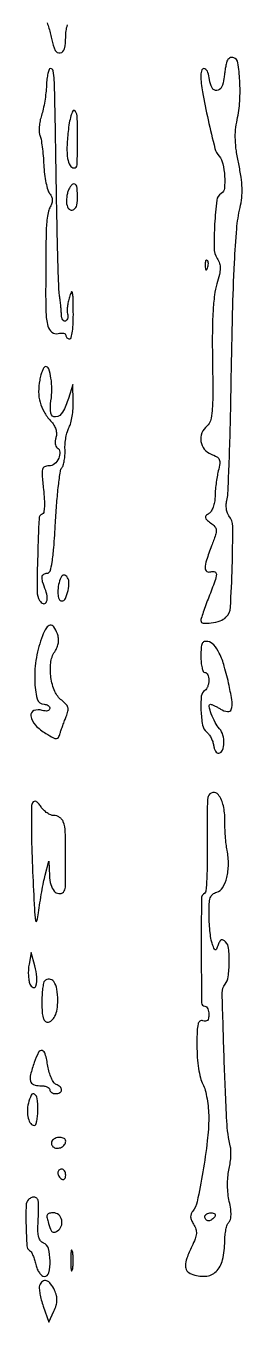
# Model space of a CAD drawing. Extents: x 0 to 5034, y 0 to 2560.
# Drawn here: x 4595 to 4649.4, y 899.5 to 1225.7 of the extents above; entities that cross this region are included whole.
import ezdxf

# ---------------------------------------------------------------- set-up
doc = ezdxf.new("R2010")
doc.units = 0

msp = doc.modelspace()

# ---------------------------------------------------------------- linework, layer by layer
msp.add_lwpolyline([(4600.302313, 1226.550311, -0.011779), (4600.77235, 1225.154332, -0.011618), (4601.202778, 1223.646093, -0.015253), (4601.521216, 1222.25, 0.059615), (4602.380254, 1219.594239, 0.341783), (4603.608548, 1218.954469, 0.302119), (4604.682515, 1219.986059, 0.054735), (4605, 1222.877555, -0.033084), (4605.107105, 1224.494455, -0.038163), (4605.426973, 1226.005726, -0.042211)], format="xyb")
for points in [[(4645.543521, 1216.833158, 0.030786), (4645.347765, 1216.123204, 0.008998), (4645.134323, 1215.010365, 0.009003), (4644.938759, 1213.746342, 0.009534), (4644.792995, 1212.5, -0.083872), (4644.199056, 1210.308913, -0.273956), (4643.011129, 1209.489312, -0.299599), (4641.818475, 1210.161177, -0.090505), (4641.183578, 1212.25, 0.058341), (4640.760135, 1214.049485, 0.193508), (4639.9645, 1214.938636, 0.431126), (4639.275461, 1214.682783, 0.100628), (4639, 1213.32793, 0.045425), (4639.380082, 1209.152897, 0.009968), (4640.823835, 1202.085409, 0.006312), (4642.52964, 1194.931286, 0.120783), (4643.594267, 1192.921259, -0.129396), (4644.53887, 1191.062285, -0.039666), (4644.961544, 1187.914534, -0.037073), (4644.90047, 1184.849191, -0.234985), (4644.101888, 1183.562971, 0.227915), (4643.012621, 1181.859993, 0.014859), (4642.464573, 1175.864487, 0.018106), (4642.313851, 1169.892039, 0.137677), (4643.096351, 1167.217325, -0.062371), (4643.672433, 1165.973263, -0.080464), (4643.858458, 1164.729811, -0.056232), (4643.664024, 1163.175235, -0.01625), (4643.019293, 1160.839014, 0.04521), (4642.416422, 1158.029929, 0.016047), (4642.050996, 1153.932937, 0.012605), (4641.879806, 1148.527473, 0.005699), (4641.914878, 1141.439289, -0.003419), (4641.993584, 1133.162577, -0.021001), (4641.825923, 1128.901163, -0.041098), (4641.411098, 1126.386182, -0.159444), (4640.580542, 1125.066844, 0.123127), (4639.27547, 1123.288326, 0.1327), (4639.00937, 1121.156335, 0.13613), (4639.851439, 1119.220405, 0.132414), (4641.578349, 1117.970212, -0.038745), (4642.989499, 1117.304537, -0.163818), (4643.602895, 1116.6161, -0.136413), (4643.735029, 1115.62026, -0.023926), (4643.380052, 1113.744963, 0.017004), (4643.078543, 1112.264542, 0.010183), (4642.816358, 1110.488285, 0.01019), (4642.627263, 1108.707723, 0.017423), (4642.551703, 1107.215157, -0.041173), (4642.421359, 1105.889904, -0.042959), (4642.075994, 1104.62332, -0.046898), (4641.582745, 1103.591157, -0.119796), (4641.004871, 1103.004642, 0.047206), (4640.270723, 1102.448037, 0.258465), (4640.118848, 1101.992621, 0.170343), (4640.409443, 1101.486751, 0.020143), (4641.439711, 1100.667743, -0.051324), (4642.514786, 1099.698004, -0.174808), (4642.866223, 1098.838622, -0.092959), (4642.692177, 1097.632499, -0.009028), (4641.68484, 1094.844825, 0.012672), (4640.419417, 1091.261456, 0.071527), (4640.074593, 1089.268374, 0.268834), (4640.517419, 1088.451483, 0.23288), (4641.5, 1088.361626, -0.179485), (4642.481878, 1088.372644, -0.338414), (4642.88908, 1087.743182, -0.067485), (4642.509355, 1085.989177, -0.006875), (4641, 1082, 0.005444), (4640.233944, 1079.992715, 0.007342), (4639.5875, 1078.15945, 0.005208), (4639.086358, 1076.615762, 0.076018), (4639, 1076.051036, 0.394916), (4639.591266, 1075.419189, 0.0506), (4641.624393, 1075.489931, 0.047647), (4643.873166, 1076.019117, 0.115271), (4645.314464, 1076.914464, 0.183793), (4646.43265, 1079.405873, 0.007227), (4646.87981, 1089.588361, 0.007443), (4647.027722, 1099.756255, 0.174846), (4646.065402, 1102.421196, -0.091344), (4645.66845, 1103.129949, -0.047355), (4645.43266, 1104.120365, -0.044929), (4645.378533, 1105.21776, -0.051393), (4645.528418, 1106.257202, 0.050023), (4645.78746, 1108.019541, 0.001709), (4646.085014, 1115.006247, 0.003197), (4646.355728, 1123.269162, 0.002224), (4646.560247, 1132.602855, -0.00156), (4646.987459, 1153.358182, -0.00613), (4647.447671, 1166.150194, -0.009263), (4648.019044, 1174.697861, -0.034885), (4648.847586, 1180, 0.030524), (4649.25936, 1182.492522, 0.033444), (4649.347144, 1184.941201, 0.028965), (4649.104719, 1187.659635, 0.015226), (4648.506163, 1191, -0.015711), (4647.916192, 1194.310917, -0.027666), (4647.667597, 1197.077885, -0.031411), (4647.739367, 1199.594195, -0.029799), (4648.124504, 1202.12716, 0.037372), (4648.766398, 1206.826079, 0.029239), (4648.779752, 1211.975394, 0.023039), (4648.318187, 1216.487583, 0.28335), (4647.250526, 1217.754555, 0.10594), (4646.738758, 1217.809652, 0.098091), (4646.233685, 1217.653746, 0.094897), (4645.813199, 1217.310794, 0.091954)], [(4600.161653, 1210.758105, -0.018631), (4600.018856, 1208.893194, -0.012811), (4599.724405, 1206.793084, -0.012932), (4599.336328, 1204.783689, -0.025538), (4598.906557, 1203.216864, 0.030617), (4598.540783, 1201.828251, 0.029297), (4598.34065, 1200.384752, 0.030602), (4598.317369, 1199.091786, 0.085541), (4598.509135, 1198.208759, -0.053665), (4598.794693, 1197.205466, -0.010009), (4599.081237, 1195.310098, -0.010618), (4599.325822, 1193.070828, -0.009524), (4599.48573, 1190.74051, 0.017614), (4599.681799, 1188.430914, 0.020439), (4600.034894, 1186.25381, 0.019932), (4600.478079, 1184.454625, 0.103201), (4600.954825, 1183.554432, -0.06664), (4601.435822, 1182.786619, -0.096002), (4601.62211, 1182.009033, -0.087302), (4601.511254, 1181.163989, -0.046733), (4601.102, 1180.190588, 0.065704), (4600.700537, 1179.124587, 0.01888), (4600.364753, 1177.38988, 0.01865), (4600.13092, 1175.385778, 0.018841), (4600.048141, 1173.376666, -0.000602), (4600.036667, 1170.937854, -0.000222), (4600.014822, 1167.499329, -0.00022), (4599.987652, 1163.745519, -0.000265), (4599.958687, 1160.216795, 0.009746), (4600.029479, 1153.633738, 0.056942), (4600.525758, 1150.211371, 0.15976), (4601.536507, 1148.650348, 0.238135), (4603.096404, 1148.314959, -0.043166), (4603.825685, 1148.439769, -0.073795), (4604.440819, 1148.400282, -0.110954), (4604.849185, 1148.211794, -0.233448), (4605, 1147.90638, 0.10954), (4605.076675, 1147.560593, 0.099841), (4605.29375, 1147.266249, 0.095162), (4605.618207, 1147.068848, 0.089443), (4606, 1147, 0.350175), (4606.403256, 1147.321891, 0.022223), (4606.691748, 1148.916012, 0.023975), (4606.879297, 1151.074928, 0.012862), (4606.914047, 1153.75, 0.003096), (4606.842624, 1157.523701, 0.058639), (4606.675377, 1158.6914, 0.698029), (4606.39042, 1158.717859, 0.037593), (4605.918855, 1157.5, 0.022633), (4605.60406, 1156.262117, 0.023922), (4605.409338, 1155.02347, 0.024434), (4605.345474, 1153.946578, 0.0916), (4605.461134, 1153.282025, -0.080324), (4605.561675, 1152.772184, -0.076782), (4605.499098, 1152.248212, -0.080798), (4605.287457, 1151.790819, -0.106045), (4604.956326, 1151.473008, -0.244502), (4604.587607, 1151.44568, -0.156503), (4604.256442, 1151.733858, -0.086167), (4604.016884, 1152.347305, -0.041102), (4603.916667, 1153.190983, 0.010308), (4603.856277, 1154.255123, 0.005646), (4603.740712, 1155.556101, 0.005625), (4603.593518, 1156.875061, 0.008934), (4603.434695, 1158, -0.03148), (4603.262434, 1159.804274, -0.000935), (4603.031538, 1167.403125, -0.001862), (4602.809609, 1176.356552, -0.001284), (4602.622036, 1186.5, 0.000264), (4602.283093, 1207.101468, 0.008535), (4602.112428, 1212.111976, 0.033139), (4601.83797, 1214.439618, 0.361398), (4601.163934, 1215, 0.314621), (4600.828541, 1214.765772, 0.029886), (4600.524636, 1213.753943, 0.02971), (4600.285772, 1212.383982, 0.018516)], [(4605.595762, 1199.143651, 0.019415), (4605.304966, 1195.212199, 0.049741), (4605.488385, 1192.367791, 0.083385), (4606.092922, 1190.603891, 0.275205), (4607.106989, 1190, 0.405014), (4607.879919, 1190.748949, 0.007532), (4607.981823, 1196.943628, 0.00849), (4607.885634, 1203.111412, 0.251258), (4607.126966, 1204.421531, 0.458436), (4606.74955, 1204.302247, 0.030664), (4606.317048, 1203.093724, 0.02749), (4605.910558, 1201.337078, 0.014944)], [(4605.424909, 1183.556835, 0.056248), (4605.175061, 1181.696824, 0.102836), (4605.453679, 1180.198081, 0.194605), (4606.155847, 1179.478514, 0.24652), (4607.069098, 1179.542705, 0.217938), (4607.794439, 1180.630588, 0.041685), (4607.978334, 1183.059365, 0.042573), (4607.762405, 1185.378406, 0.363007), (4607.019052, 1186, 0.194215), (4606.59939, 1185.830601, 0.0564), (4606.146131, 1185.28232, 0.047574), (4605.731678, 1184.49212, 0.035532)], [(4640.078947, 1165.416667, 0.018894), (4640.137993, 1164.670344, 0.168741), (4640.279315, 1164.37858, 0.470617), (4640.461564, 1164.395823, 0.054073), (4640.683114, 1164.8125, 0.051402), (4640.839148, 1165.359369, 0.05415), (4640.876576, 1165.916927, 0.060344), (4640.797407, 1166.402231, 0.126455), (4640.604167, 1166.729167, 0.296942), (4640.385309, 1166.77538, 0.208169), (4640.200665, 1166.592839, 0.077125), (4640.089945, 1166.112848, 0.028489)], [(4598.450332, 1136.586939, 0.047855), (4598.186076, 1133.652445, 0.064355), (4598.543163, 1131.010761, 0.06595), (4599.548845, 1128.595835, 0.053643), (4601.209325, 1126.335076, -0.044423), (4602.013857, 1125.280902, -0.062816), (4602.513756, 1124.212495, -0.071188), (4602.693683, 1123.164501, -0.084003), (4602.553712, 1122.169233, 0.048446), (4602.380886, 1121.360424, 0.058482), (4602.383318, 1120.584195, 0.068909), (4602.549399, 1119.9537, 0.156781), (4602.865443, 1119.583161, -0.241351), (4603.52029, 1118.499522, -0.126064), (4603.229182, 1116.907629, -0.111288), (4602.158845, 1115.509388, -0.175724), (4600.754202, 1115, 0.111356), (4599.677431, 1114.75718, 0.229735), (4599.150475, 1114.0996, 0.077535), (4599.052564, 1112.686426, 0.006768), (4599.4096, 1109.096255, -0.013395), (4599.621927, 1106.629701, -0.02766), (4599.629235, 1104.694985, -0.030477), (4599.47156, 1103.298904, -0.271658), (4599.08726, 1102.846255, 0.306799), (4598.287183, 1101.769559, 0.003577), (4597.94696, 1092.462944, 0.005662), (4597.784149, 1083.450493, 0.141002), (4598.447582, 1081.084814, 0.156799), (4599.311883, 1080.347678, 0.371863), (4600.056091, 1080.591778, 0.158088), (4600.354839, 1081.877896, 0.069607), (4599.961789, 1083.600501, -0.017042), (4599.198384, 1085.834798, -0.096307), (4599.06934, 1087.081555, -0.231843), (4599.46822, 1087.740217, -0.143635), (4600.353876, 1088, 0.331266), (4601.062826, 1088.527598, 0.032673), (4601.568904, 1090.729432, 0.021502), (4602.002989, 1094.403569, 0.004775), (4602.41452, 1100.720608, -0.006235), (4602.751779, 1105.674657, -0.009095), (4603.182612, 1110.028587, -0.005223), (4603.647416, 1113.661062, -0.139651), (4604.036818, 1114.544363, 0.102992), (4604.381918, 1115.195329, 0.027885), (4604.64526, 1116.338304, 0.026989), (4604.804793, 1117.698798, 0.02509), (4604.82247, 1119.102297, -0.030558), (4604.857306, 1120.583036, -0.023974), (4605.069644, 1122.175482, -0.024539), (4605.412324, 1123.6419, -0.053241), (4605.846296, 1124.712801, 0.060333), (4606.283432, 1125.836913, 0.02232), (4606.631111, 1127.503024, 0.021737), (4606.852182, 1129.373799, 0.024457), (4606.897912, 1131.184259), (4606.795824, 1135.5), (4605.709383, 1132, -0.051545), (4604.220522, 1128.517233, -0.237212), (4602.460326, 1127.318174, -0.414035), (4601.247652, 1128.245623, -0.073551), (4601.292114, 1131.412664, 0.040953), (4601.515166, 1134.229678, 0.038671), (4601.284535, 1137.101076, 0.037936), (4600.735772, 1139.410544, 0.326312), (4599.928736, 1140, 0.260464), (4599.565063, 1139.796765, 0.035721), (4599.148734, 1138.997413, 0.033554), (4598.756538, 1137.894586, 0.022292)], [(4603.632783, 1086.48543, 0.050005), (4603.12832, 1084.637405, 0.057549), (4603.034112, 1082.812744, 0.074641), (4603.327666, 1081.451456, 0.311913), (4603.980948, 1081, 0.292903), (4604.926303, 1081.605764, 0.056502), (4605.592941, 1083.629735, 0.054991), (4605.805377, 1085.849191, 0.19516), (4605.259567, 1087.140433, 0.093171), (4604.787646, 1087.463009, 0.201816), (4604.356415, 1087.469696, 0.155243), (4603.969671, 1087.149979, 0.051435)], [(4599.155755, 1072.25, 0.051866), (4597.626122, 1066.781557, 0.048191), (4597.202754, 1060.976552, 0.054623), (4597.817963, 1056.365632, 0.345046), (4599.561273, 1055, -0.072545), (4600.111053, 1054.919811, -0.087377), (4600.577374, 1054.686455, -0.100481), (4600.889116, 1054.339654, -0.13377), (4601, 1053.932612, -0.204114), (4600.846334, 1053.571873, -0.133305), (4600.443697, 1053.351726, -0.087677), (4599.826321, 1053.31439, -0.048244), (4599.084157, 1053.47329, 0.171096), (4596.991984, 1053.407198, 0.354436), (4596.232211, 1052.077338, 0.15006), (4597.38375, 1049.753556, 0.069928), (4600.039261, 1047.63588, 0.009007), (4601.931459, 1046.563631, 0.128816), (4602.677561, 1046.380007, 0.271558), (4603.157994, 1046.671421, 0.047187), (4603.589254, 1047.688798, -0.007701), (4603.878315, 1048.555167, -0.003445), (4604.283896, 1049.686146, -0.003409), (4604.729244, 1050.876405, -0.004622), (4605.148714, 1051.94489, 0.041018), (4605.565042, 1053.284354, 0.124572), (4605.538062, 1054.230558, 0.123087), (4605.063583, 1055.056727, 0.039593), (4603.998156, 1056.001391, -0.132041), (4602.260863, 1058.23072, -0.064132), (4601.285591, 1061.736448, -0.063522), (4601.225122, 1065.429681, -0.117927), (4602.2338, 1068.234072, 0.046333), (4602.839319, 1069.376336, 0.062494), (4603.151031, 1070.502573, 0.065766), (4603.16657, 1071.62486, 0.059273), (4602.894863, 1072.755177, 0.057368), (4602.031987, 1074.458406, 0.287976), (4601.102509, 1074.880737, 0.228281), (4600.137839, 1074.244347, 0.040616)], [(4639, 1067.073324, 0.023168), (4639.072372, 1065.51225, 0.037038), (4639.29375, 1064.196539, 0.04272), (4639.612665, 1063.25357, 0.298217), (4640, 1063, -0.186414), (4640.381787, 1062.852535, -0.089706), (4640.70625, 1062.429836, -0.069539), (4640.926216, 1061.801778, -0.049547), (4641, 1061.059017, -0.046881), (4640.925923, 1060.270704, -0.046318), (4640.70625, 1059.50665, -0.050262), (4640.383556, 1058.876024, -0.111412), (4640, 1058.5, 0.236211), (4639.107301, 1057.054704, 0.032877), (4639.021512, 1053.428451, 0.034465), (4639.427967, 1049.781082, 0.176342), (4640.439966, 1048.049824, -0.063678), (4641.01429, 1047.434425, -0.036276), (4641.548014, 1046.566204, -0.035613), (4641.965634, 1045.598646, -0.048747), (4642.189966, 1044.677379, 0.044581), (4642.382005, 1043.859198, 0.067076), (4642.702677, 1043.201407, 0.090547), (4643.094665, 1042.795657, 0.210377), (4643.5, 1042.710389, 0.248553), (4644.431628, 1043.486522, 0.08937), (4644.804224, 1045.228636, 0.077194), (4644.556679, 1047.253533, 0.111487), (4643.698638, 1048.832465, -0.057994), (4642.579899, 1050.45382, -0.034505), (4641.623952, 1052.599379, -0.032779), (4641.061839, 1054.520665, -0.479942), (4641.446181, 1055, -0.098683), (4641.779263, 1054.933615, -0.013648), (4642.426637, 1054.643932, -0.015203), (4643.182363, 1054.251981, -0.012349), (4643.96809, 1053.787855, 0.101288), (4645.698616, 1053.143664, 0.360213), (4646.642161, 1053.705435, 0.122846), (4646.831996, 1055.639858, 0.016042), (4646.090495, 1059.744393, 0.016453), (4644.894829, 1064.552978, 0.043861), (4643.636447, 1067.853269, 0.066487), (4642.264637, 1069.925688, 0.167296), (4640.715626, 1070.816249, 0.128041), (4639.865339, 1070.761377, 0.208408), (4639.335018, 1070.286713, 0.092355), (4639.065703, 1069.212297, 0.015355)], [(4640.818397, 1031.75, 0.069181), (4640.66636, 1030.855451, 0.002782), (4640.585025, 1027.555876, 0.00484), (4640.548185, 1023.636998, 0.003403), (4640.579433, 1019.227452, -0.00647), (4640.583584, 1014.87223, -0.010115), (4640.462851, 1011.125802, -0.00464), (4640.268597, 1007.982608, -0.241068), (4639.962629, 1007.476904, 0.257793), (4639.136551, 1006.009121, 0.002334), (4639.09278, 992.963993, 0.00201), (4639.162805, 979.829388, 0.411477), (4639.999986, 979, -0.199286), (4640.382065, 978.841416, -0.085413), (4640.706246, 978.381072, -0.065408), (4640.926456, 977.699503, -0.0455), (4641, 976.893011, -0.044649), (4640.916954, 975.964874, -0.150258), (4640.640318, 975.429276, -0.20361), (4640.171788, 975.234478, -0.089917), (4639.5, 975.361626, 0.257921), (4638.760912, 975.258654, 0.175009), (4638.283716, 974.531908, 0.051618), (4638.052154, 972.779284, 0.007054), (4638, 969.082922, 0.017044), (4638.102002, 966.091463, 0.02109), (4638.408956, 963.320925, 0.02312), (4638.880442, 960.979942, 0.059006), (4639.493839, 959.364307, -0.055291), (4640.06786, 957.885479, -0.021122), (4640.54526, 955.725765, -0.020611), (4640.870376, 953.315829, -0.023782), (4640.975414, 951, -0.029142), (4640.61802, 945.099589, -0.012711), (4639.490146, 937.331488, -0.008043), (4638.074109, 929.793606, -0.123357), (4636.938248, 927.425593, 0.085879), (4636.536467, 926.726121, 0.104053), (4636.429087, 925.978694, 0.084277), (4636.629849, 925.132045, 0.039337), (4637.15176, 924.128602, -0.059557), (4637.720804, 922.917596, -0.100082), (4637.85571, 921.806277, -0.072208), (4637.557156, 920.488906, -0.019488), (4636.709171, 918.516314, 0.020734), (4635.452376, 915.572557, 0.086115), (4635.088508, 913.68301, 0.165419), (4635.485906, 912.439996, 0.142728), (4636.581787, 911.606989, 0.103444), (4640.133135, 911.032951, 0.184244), (4642.811684, 912.198095, 0.14366), (4644.469202, 915.156303, 0.056399), (4645, 919.847053, -0.02529), (4645.076579, 921.360096, -0.028173), (4645.305737, 922.803309, -0.029165), (4645.638637, 923.996351, -0.114236), (4646.040806, 924.640806, 0.136846), (4646.441001, 925.35059, 0.055321), (4646.587321, 926.462293, 0.040996), (4646.495542, 927.950053, 0.019367), (4646.146611, 929.842997, -0.03019), (4645.837392, 931.751175, -0.022322), (4645.718414, 933.886818, -0.02259), (4645.789922, 935.979526, -0.035804), (4646.05948, 937.752191, 0.020344), (4646.350232, 939.333799, 0.018438), (4646.523161, 940.986581, 0.018814), (4646.567528, 942.477209, 0.054605), (4646.447345, 943.5, -0.043605), (4645.524566, 950.099971, -0.004605), (4644.862372, 965.653711, -0.001703), (4644.361818, 982.371812, -0.174764), (4645.078693, 984.538624, 0.135223), (4645.866243, 986.418489, 0.028463), (4646.121335, 990.005208, 0.026842), (4645.98008, 993.572287, 0.174785), (4645.228541, 995.171459, 0.060383), (4644.627375, 995.642647, 0.227128), (4644.163445, 995.688016, 0.178916), (4643.761047, 995.346817, 0.036772), (4643.357916, 994.490332, -0.009384), (4642.885395, 993.32484, -0.315757), (4642.643651, 993.174905, -0.284383), (4642.399429, 993.345843, -0.008153), (4641.895419, 994.573115, -0.052643), (4641.598704, 995.652864, -0.012497), (4641.341661, 997.503666, -0.012719), (4641.152652, 999.656518, -0.012246), (4641.070285, 1001.84362, -0.012299), (4641.103783, 1004.770515, -0.06968), (4641.374933, 1006.30252, -0.139531), (4641.963428, 1007.178451, -0.112006), (4642.975358, 1007.703807, 0.198417), (4644.481926, 1008.843233, 0.072234), (4645.512811, 1011.370472, 0.059637), (4645.927493, 1014.698733, 0.049408), (4645.592374, 1018.256605, -0.020137), (4645.354303, 1019.806827, -0.009528), (4645.166312, 1021.821133, -0.009426), (4645.049374, 1023.939268, -0.013152), (4645.030404, 1025.836615, 0.059982), (4644.655582, 1029.444597, 0.09922), (4643.408074, 1032.229662, 0.293879), (4641.991847, 1032.795666, 0.274835)], [(4596.639795, 1030.226192, 0.136987), (4596.377655, 1029.319002, 0.002927), (4596.362842, 1024.634732, 0.006526), (4596.449683, 1019.119274, 0.004328), (4596.686727, 1012.792883, 0.001343), (4597.138637, 1003.538531, 0.022849), (4597.434351, 1000.504826, 0.811018), (4597.764825, 1000.483285, 0.038061), (4598.167244, 1002.5, -0.007397), (4598.515823, 1005.053678, -0.006103), (4598.960888, 1007.765625, -0.006169), (4599.430481, 1010.244667, -0.016351), (4599.845642, 1012), (4600.795277, 1015.5), (4600.897639, 1011.856989, 0.06241), (4601.24117, 1009.625513, 0.107229), (4602.124589, 1007.973448, 0.18621), (4603.270401, 1007.350604, 0.232851), (4604.402234, 1007.735568, 0.195043), (4604.934482, 1008.993932, 0.003855), (4604.985593, 1016.103765, 0.006662), (4604.891224, 1022.919256, 0.085014), (4604.393011, 1025.418213, 0.088185), (4604.028622, 1026.022917, 0.066496), (4603.444083, 1026.53535, 0.065705), (4602.737391, 1026.881741, 0.081309), (4602.014983, 1027, -0.099586), (4601.231461, 1027.157619, -0.049717), (4600.338348, 1027.641347, -0.0466), (4599.480067, 1028.348089, -0.050708), (4598.794281, 1029.18331, 0.030426), (4598.112179, 1030.086237, 0.103413), (4597.531136, 1030.534309, 0.203933), (4597.045321, 1030.557869, 0.16737)], [(4595.777645, 989.560283, 0.033548), (4595.616752, 988.283761, 0.025805), (4595.607327, 986.8789, 0.026399), (4595.73664, 985.559211, 0.054763), (4596.002246, 984.560283, 0.202805), (4596.807867, 983.728591, 0.455069), (4597.502664, 984.066778, 0.085987), (4597.711183, 986.32351, 0.04434), (4597.235432, 989.12805), (4596.350479, 992.5)], [(4599.666667, 985.333333, 0.153014), (4599.404985, 984.8328, 0.014358), (4599.195833, 983.442708, 0.017364), (4599.048624, 981.733197, 0.012795), (4599, 979.833333, 0.01571), (4599.071352, 977.562985, 0.054496), (4599.322052, 976.117425, 0.104162), (4599.757635, 975.297201, 0.222318), (4600.393011, 975, 0.17846), (4601.461128, 975.393773, 0.105833), (4602.296356, 976.484488, 0.073116), (4602.828227, 978.224455, 0.03769), (4603, 980.5, 0.042651), (4602.759981, 983.308629, 0.108738), (4601.992552, 985.190972, 0.233483), (4600.890357, 985.805036, 0.211823)], [(4597.097825, 964.850777, 0.019465), (4596.158181, 961.775121, 0.123827), (4596.140064, 960.154741, 0.24656), (4596.887173, 959.300674, 0.092417), (4598.5, 959, -0.038131), (4599.457356, 958.926884, -0.057076), (4600.265625, 958.70625, -0.074992), (4600.817169, 958.382936, -0.226478), (4601, 958, 0.148195), (4601.115568, 957.618646, 0.098894), (4601.440625, 957.29375, 0.082425), (4601.926543, 957.074694, 0.064853), (4602.5, 957, 0.116902), (4603.538817, 957.246245, 0.272036), (4603.957614, 957.893788, 0.223042), (4603.62283, 958.694471, 0.092628), (4602.599661, 959.323383, -0.157641), (4602.014108, 959.796042, -0.038383), (4601.408702, 960.898347, -0.035583), (4600.877862, 962.333059, -0.028976), (4600.511764, 963.930372, 0.021437), (4599.855409, 967.006218, 0.269867), (4599.052229, 967.817663, 0.360095), (4598.160726, 967.411023, 0.029045)], [(4595.6093, 954.579463, 0.058236), (4595.355261, 952.629725, 0.068977), (4595.58586, 950.787282, 0.089413), (4596.210774, 949.461944, 0.242557), (4597.106989, 949, 0.30997), (4597.453884, 949.237913, 0.037225), (4597.737678, 950.175, 0.033885), (4597.935447, 951.466889, 0.021043), (4598, 953, 0.029558), (4597.835901, 955.773423, 0.22067), (4597.161301, 956.867384, 0.455565), (4596.351374, 956.642267, 0.049752)], [(4601.542705, 945.069098, 0.108373), (4601.401101, 944.665803, 0.099685), (4601.434921, 944.22714, 0.095498), (4601.639411, 943.820631, 0.090427), (4601.983688, 943.510081, 0.142343), (4602.922836, 943.249368, 0.116119), (4603.93936, 943.501581, 0.11951), (4604.715504, 944.171804, 0.156409), (4605, 945.059017, 0.280205), (4604.598328, 945.719488, 0.119333), (4603.552855, 945.975841, 0.09745), (4602.337303, 945.740337, 0.159216)], [(4603, 937.059017, 0.089642), (4603.073302, 936.653442, 0.053229), (4603.29375, 936.2129, 0.051032), (4603.617485, 935.806203, 0.06081), (4604, 935.5, 0.139169), (4604.379648, 935.392057, 0.191142), (4604.70625, 935.521475, 0.138808), (4604.926733, 935.889346, 0.066118), (4605, 936.440983, 0.062283), (4604.925455, 937.037096, 0.080552), (4604.70625, 937.542039, 0.097988), (4604.381379, 937.879982, 0.153634), (4604, 938, 0.092995), (4603.618268, 937.928382, 0.096318), (4603.29375, 937.723586, 0.099231), (4603.076556, 937.418051, 0.105429)], [(4595.666667, 930.333333, 0.192576), (4595.030442, 928.848858, 0.011115), (4595.019446, 923.802488, 0.009934), (4595.222423, 918.720371, 0.244038), (4595.923063, 917.547549, -0.122871), (4596.321646, 917.138718, -0.027635), (4596.767792, 916.266763, -0.027053), (4597.183422, 915.174442, -0.023326), (4597.502519, 913.988532, 0.042796), (4597.858482, 912.844869, 0.05507), (4598.38338, 911.877881, 0.066235), (4598.987553, 911.215693, 0.176526), (4599.579455, 911, 0.347849), (4600.754673, 911.930144, 0.063064), (4601.069517, 914.894738, 0.058394), (4600.639298, 918.019693, 0.242313), (4599.410192, 919.396089, -0.135363), (4598.685973, 919.930251, -0.098341), (4598.230031, 920.827488, -0.061433), (4598.019872, 922.205022, -0.020353), (4598.044488, 924.253078, 0.004266), (4598.120436, 925.970691, 0.00483), (4598.163312, 927.619654, 0.004417), (4598.173826, 929.021115, 0.026429), (4598.134296, 929.75, 0.123584), (4597.84324, 930.540115, 0.187087), (4597.246387, 930.950226, 0.163395), (4596.461861, 930.878008, 0.092683)], [(4600.55684, 924.75, 0.01037), (4601.175301, 922.877197, 0.116528), (4601.59626, 922.222903, 0.268265), (4602.112794, 922.094913, 0.068175), (4602.933469, 922.458881, 0.165572), (4603.886492, 923.615814, 0.145468), (4603.999465, 925.182627, 0.154526), (4603.244268, 926.490794, 0.187299), (4601.932612, 927, 0.047286), (4600.894029, 926.901559, 0.211312), (4600.402861, 926.561551, 0.180265), (4600.279469, 925.927142, 0.033417)], [(4642.5, 926, -0.06081), (4642.193797, 925.617485, -0.051032), (4641.7871, 925.29375, -0.053229), (4641.346558, 925.073302, -0.089642), (4640.940983, 925, -0.105429), (4640.581949, 925.076556, -0.099231), (4640.276414, 925.29375, -0.096318), (4640.071618, 925.618268, -0.092995), (4640, 926, -0.153634), (4640.120018, 926.381379, -0.097988), (4640.457961, 926.70625, -0.080552), (4640.962904, 926.925455, -0.062283), (4641.559017, 927, -0.066118), (4642.110654, 926.926733, -0.138808), (4642.478525, 926.70625, -0.191142), (4642.607943, 926.379648, -0.139169)], [(4606.272364, 915, 0.008087), (4606.298431, 913.38851, 0.039503), (4606.399666, 912.482813, 0.611425), (4606.546986, 912.439977, 0.142433), (4606.705733, 912.75, 0.029693), (4606.840649, 913.774707, 0.017887), (4606.884498, 915, 0.017887), (4606.840649, 916.225293, 0.029693), (4606.705733, 917.25, 0.142433), (4606.546986, 917.560023, 0.611425), (4606.399666, 917.517187, 0.039503), (4606.298431, 916.61149, 0.008087)], [(4598.445391, 908.718286, 0.112607), (4598.339731, 907.979939, 0.02235), (4598.509641, 906.647391, 0.022626), (4598.854474, 905.081527, 0.019362), (4599.354784, 903.468286), (4600.756017, 899.5), (4602.038523, 902.25, 0.0344), (4602.603635, 903.717394, 0.067984), (4602.805917, 904.946821, 0.071644), (4602.666897, 906.142698, 0.042213), (4602.181954, 907.5, 0.054523), (4601.212421, 909.130469, 0.153749), (4600.145957, 909.892286, 0.25118), (4599.181797, 909.719822, 0.134606)]]:
    msp.add_lwpolyline(points, format="xyb", close=True)

doc.saveas('drawing.dxf')
